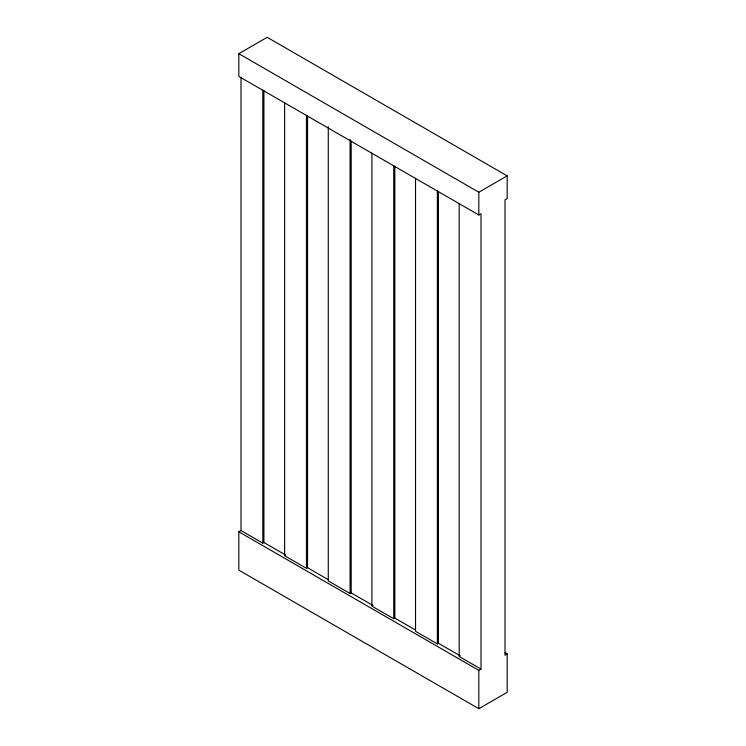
<?xml version="1.0" encoding="UTF-8"?>
<svg xmlns="http://www.w3.org/2000/svg" width="746" height="746" viewBox="0 0 746 746"><rect width="100%" height="100%" fill="white"/><g stroke="black" fill="none" stroke-linecap="round" stroke-linejoin="round"><path stroke-width="1.12" d="M238.823 531.795L478.82 670.356L481.002 669.097L481.002 213.729L478.82 214.988L238.823 76.428L238.823 53.675L267.18 37.3L507.177 175.86L507.177 198.613L504.995 199.872L504.995 655.24L507.177 653.981L507.177 692.325L478.82 708.7L238.823 570.14L238.823 531.795L241.005 530.537L262.816 543.135L263.907 542.501L285.727 555.099M238.823 53.675L478.82 192.235L507.177 175.86M284.636 102.687L284.636 555.733L306.457 568.331L307.548 567.697L328.371 579.726M328.277 126.717L328.277 580.92L350.088 593.518L351.18 592.893L373 605.491M371.909 153.079L371.909 606.116L393.729 618.714L394.82 618.08L415.643 630.109M415.541 178.266L415.541 631.312L437.361 643.91L438.452 643.276L460.273 655.874M505.163 652.815L507.177 653.981M481.002 669.097L459.182 656.499L459.182 203.462M478.82 192.235L478.82 214.988M478.82 670.356L478.82 708.7M438.452 191.396L438.452 643.276M437.361 190.864L437.361 643.91M394.82 166.209L394.82 618.08M393.729 165.668L393.729 618.714M351.18 141.013L351.18 592.893M350.088 139.316L350.088 593.518M307.548 115.826L307.548 567.697M306.457 115.285L306.457 568.331M263.907 90.63L263.907 542.501M262.816 90.098L262.816 543.135M241.005 77.5L241.005 530.537"/></g></svg>
